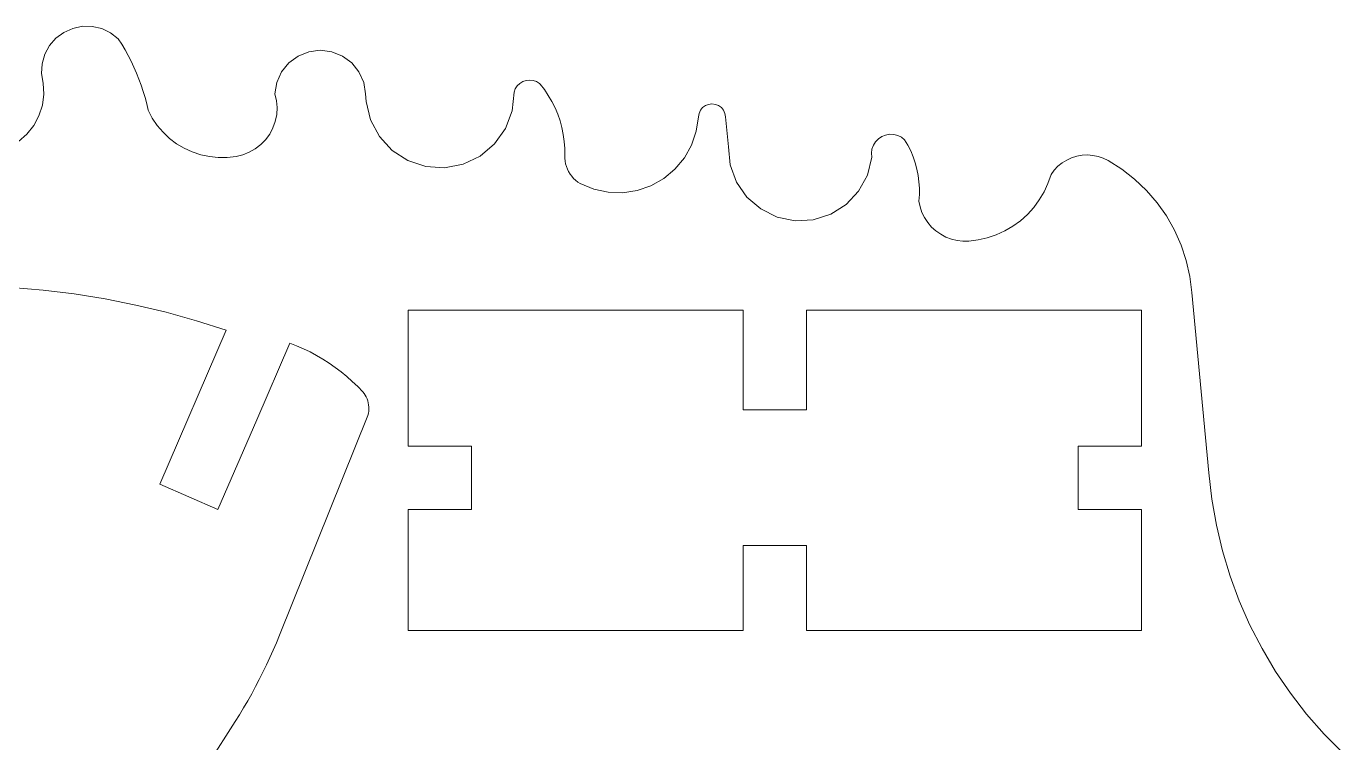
# Model space of a CAD drawing. Header units: millimetres. Extents: x -233 to 120, y -19 to 188.
# Drawn here: x -11.7 to 42.8, y 70.2 to 99.9 of the extents above; entities that cross this region are included whole.
import ezdxf

# ---------------------------------------------------------------- set-up
doc = ezdxf.new("R2010")
doc.units = ezdxf.units.MM
doc.header["$MEASUREMENT"] = 0
doc.layers.add('Layer 1', color=7, linetype='Continuous')

msp = doc.modelspace()

# ---------------------------------------------------------------- linework, layer by layer
at = {"layer": 'Layer 1', "lineweight": 9}
for points in [[(-10.1702, 99.6253), (-10.1702, 99.6253), (-9.8006, 99.7925), (-9.8006, 99.7925)], [(-9.8006, 99.7925), (-9.8006, 99.7925), (-9.4036, 99.8764), (-9.4036, 99.8764)], [(-9.4036, 99.8764), (-9.4036, 99.8764), (-8.9979, 99.8728), (-8.9979, 99.8728)], [(-8.9979, 99.8728), (-8.9979, 99.8728), (-8.6024, 99.7821), (-8.6024, 99.7821)], [(-8.6024, 99.7821), (-8.6024, 99.7821), (-8.2357, 99.6085), (-8.2357, 99.6085)], [(-10.7604, 99.0753), (-10.7604, 99.0753), (-10.4952, 99.3824), (-10.4952, 99.3824)], [(-10.4952, 99.3824), (-10.4952, 99.3824), (-10.1702, 99.6253), (-10.1702, 99.6253)], [(-8.2357, 99.6085), (-8.2357, 99.6085), (-7.9149, 99.36), (-7.9149, 99.36)], [(-7.7707, 99.1328), (-7.7707, 99.1328), (-7.9149, 99.36), (-7.9149, 99.36)], [(-11.065, 98.3283), (-11.065, 98.3283), (-10.9533, 98.7184), (-10.9533, 98.7184)], [(-10.9533, 98.7184), (-10.9533, 98.7184), (-10.7604, 99.0753), (-10.7604, 99.0753)], [(-7.6336, 98.9013), (-7.6336, 98.9013), (-7.7707, 99.1328), (-7.7707, 99.1328)], [(-7.5037, 98.6656), (-7.5037, 98.6656), (-7.6336, 98.9013), (-7.6336, 98.9013)], [(-7.3812, 98.4261), (-7.3812, 98.4261), (-7.5037, 98.6656), (-7.5037, 98.6656)], [(-0.4715, 98.6441), (-0.4715, 98.6441), (-0.0271, 98.8238), (-0.0271, 98.8238)], [(-0.0271, 98.8238), (-0.0271, 98.8238), (0.4483, 98.885), (0.4483, 98.885)], [(0.4483, 98.885), (0.4483, 98.885), (0.9237, 98.8238), (0.9237, 98.8238)], [(0.9237, 98.8238), (0.9237, 98.8238), (1.3681, 98.6441), (1.3681, 98.6441)], [(-11.09, 97.9234), (-11.09, 97.9234), (-11.065, 98.3283), (-11.065, 98.3283)], [(-7.2661, 98.1829), (-7.2661, 98.1829), (-7.3812, 98.4261), (-7.3812, 98.4261)], [(-7.1585, 97.9362), (-7.1585, 97.9362), (-7.2661, 98.1829), (-7.2661, 98.1829)], [(-1.1552, 97.9835), (-1.1552, 97.9835), (-0.8559, 98.3578), (-0.8559, 98.3578)], [(-0.8559, 98.3578), (-0.8559, 98.3578), (-0.4715, 98.6441), (-0.4715, 98.6441)], [(1.3681, 98.6441), (1.3681, 98.6441), (1.7525, 98.3578), (1.7525, 98.3578)], [(1.7525, 98.3578), (1.7525, 98.3578), (2.0518, 97.9835), (2.0518, 97.9835)], [(-11.0274, 97.5225), (-11.0274, 97.5225), (-11.09, 97.9234), (-11.09, 97.9234)], [(-7.0587, 97.6864), (-7.0587, 97.6864), (-7.1585, 97.9362), (-7.1585, 97.9362)], [(-6.9666, 97.4336), (-6.9666, 97.4336), (-7.0587, 97.6864), (-7.0587, 97.6864)], [(-1.35, 97.5455), (-1.35, 97.5455), (-1.1552, 97.9835), (-1.1552, 97.9835)], [(2.0518, 97.9835), (2.0518, 97.9835), (2.2466, 97.5458), (2.2466, 97.5458)], [(8.7088, 97.5078), (8.7088, 97.5078), (8.8332, 97.5841), (8.8332, 97.5841)], [(8.8332, 97.5841), (8.8332, 97.5841), (8.9713, 97.6314), (8.9713, 97.6314)], [(8.9713, 97.6314), (8.9713, 97.6314), (9.1164, 97.6475), (9.1164, 97.6475)], [(9.1164, 97.6475), (9.1164, 97.6475), (9.2614, 97.6314), (9.2614, 97.6314)], [(9.2614, 97.6314), (9.2614, 97.6314), (9.3995, 97.5841), (9.3995, 97.5841)], [(9.3995, 97.5841), (9.3995, 97.5841), (9.5239, 97.5078), (9.5239, 97.5078)], [(-11.0606, 96.6069), (-11.0606, 96.6069), (-11.0026, 97.0632), (-11.0026, 97.0632)], [(-11.0026, 97.0632), (-11.0026, 97.0632), (-11.0274, 97.5225), (-11.0274, 97.5225)], [(-6.8823, 97.178), (-6.8823, 97.178), (-6.9666, 97.4336), (-6.9666, 97.4336)], [(-6.806, 96.92), (-6.806, 96.92), (-6.8823, 97.178), (-6.8823, 97.178)], [(-1.4274, 97.0725), (-1.4274, 97.0725), (-1.35, 97.5455), (-1.35, 97.5455)], [(-1.3632, 96.7922), (-1.3632, 96.7922), (-1.4274, 97.0725), (-1.4274, 97.0725)], [(2.2466, 97.5458), (2.2466, 97.5458), (2.324, 97.0725), (2.324, 97.0725)], [(2.324, 97.0725), (2.324, 97.0725), (2.3543, 96.7638), (2.3543, 96.7638)], [(8.3912, 96.3709), (8.3912, 96.3709), (8.4726, 97.1475), (8.4726, 97.1475)], [(8.4726, 97.1475), (8.4726, 97.1475), (8.524, 97.2841), (8.524, 97.2841)], [(8.524, 97.2841), (8.524, 97.2841), (8.604, 97.4061), (8.604, 97.4061)], [(8.604, 97.4061), (8.604, 97.4061), (8.7088, 97.5078), (8.7088, 97.5078)], [(9.5239, 97.5078), (9.5239, 97.5078), (9.5488, 97.4837), (9.5488, 97.4837)], [(9.7282, 97.2544), (9.7282, 97.2544), (9.5488, 97.4837), (9.5488, 97.4837)], [(9.8921, 97.0137), (9.8921, 97.0137), (9.7282, 97.2544), (9.7282, 97.2544)], [(-11.1996, 96.1684), (-11.1996, 96.1684), (-11.0606, 96.6069), (-11.0606, 96.6069)], [(-6.7377, 96.6597), (-6.7377, 96.6597), (-6.806, 96.92), (-6.806, 96.92)], [(-6.6774, 96.3975), (-6.6774, 96.3975), (-6.7377, 96.6597), (-6.7377, 96.6597)], [(-1.3394, 96.5057), (-1.3394, 96.5057), (-1.3632, 96.7922), (-1.3632, 96.7922)], [(-1.3564, 96.2186), (-1.3564, 96.2186), (-1.3394, 96.5057), (-1.3394, 96.5057)], [(2.3543, 96.7638), (2.3543, 96.7638), (2.532, 96.0035), (2.532, 96.0035)], [(10.0397, 96.7627), (10.0397, 96.7627), (9.8921, 97.0137), (9.8921, 97.0137)], [(10.1704, 96.5025), (10.1704, 96.5025), (10.0397, 96.7627), (10.0397, 96.7627)], [(10.2835, 96.2342), (10.2835, 96.2342), (10.1704, 96.5025), (10.1704, 96.5025)], [(16.1917, 96.397), (16.1917, 96.397), (16.2818, 96.5068), (16.2818, 96.5068)], [(16.2818, 96.5068), (16.2818, 96.5068), (16.3965, 96.5907), (16.3965, 96.5907)], [(16.3965, 96.5907), (16.3965, 96.5907), (16.5285, 96.6432), (16.5285, 96.6432)], [(16.5285, 96.6432), (16.5285, 96.6432), (16.6694, 96.661), (16.6694, 96.661)], [(16.6694, 96.661), (16.6694, 96.661), (16.8103, 96.6432), (16.8103, 96.6432)], [(16.8103, 96.6432), (16.8103, 96.6432), (16.9423, 96.5907), (16.9423, 96.5907)], [(16.9423, 96.5907), (16.9423, 96.5907), (17.057, 96.5068), (17.057, 96.5068)], [(17.057, 96.5068), (17.057, 96.5068), (17.1471, 96.397), (17.1471, 96.397)], [(-11.4151, 95.762), (-11.4151, 95.762), (-11.1996, 96.1684), (-11.1996, 96.1684)], [(-6.6774, 96.3975), (-6.6774, 96.3975), (-6.5057, 96.0718), (-6.5057, 96.0718)], [(-6.5057, 96.0718), (-6.5057, 96.0718), (-6.2995, 95.7668), (-6.2995, 95.7668)], [(-1.5109, 95.6662), (-1.5109, 95.6662), (-1.4139, 95.9369), (-1.4139, 95.9369)], [(-1.4139, 95.9369), (-1.4139, 95.9369), (-1.3564, 96.2186), (-1.3564, 96.2186)], [(2.532, 96.0035), (2.532, 96.0035), (2.896, 95.3127), (2.896, 95.3127)], [(8.1164, 95.6401), (8.1164, 95.6401), (8.3912, 96.3709), (8.3912, 96.3709)], [(10.3787, 95.959), (10.3787, 95.959), (10.2835, 96.2342), (10.2835, 96.2342)], [(10.4554, 95.6781), (10.4554, 95.6781), (10.3787, 95.959), (10.3787, 95.959)], [(16.0171, 95.5283), (16.0171, 95.5283), (16.1061, 96.1285), (16.1061, 96.1285)], [(16.1061, 96.1285), (16.1061, 96.1285), (16.1319, 96.2682), (16.1319, 96.2682)], [(16.1319, 96.2682), (16.1319, 96.2682), (16.1917, 96.397), (16.1917, 96.397)], [(17.1471, 96.397), (17.1471, 96.397), (17.207, 96.2682), (17.207, 96.2682)], [(17.207, 96.2682), (17.207, 96.2682), (17.2327, 96.1285), (17.2327, 96.1285)], [(17.2327, 96.1285), (17.2327, 96.1285), (17.3543, 94.8888), (17.3543, 94.8888)], [(-12.0452, 95.0969), (-12.0452, 95.0969), (-11.7, 95.401), (-11.7, 95.401)], [(-11.7, 95.401), (-11.7, 95.401), (-11.4151, 95.762), (-11.4151, 95.762)], [(-6.2995, 95.7668), (-6.2995, 95.7668), (-6.0612, 95.4862), (-6.0612, 95.4862)], [(-6.0612, 95.4862), (-6.0612, 95.4862), (-5.7938, 95.2332), (-5.7938, 95.2332)], [(-1.8143, 95.1794), (-1.8143, 95.1794), (-1.6452, 95.412), (-1.6452, 95.412)], [(-1.6452, 95.412), (-1.6452, 95.412), (-1.5109, 95.6662), (-1.5109, 95.6662)], [(7.666, 95.0023), (7.666, 95.0023), (8.1164, 95.6401), (8.1164, 95.6401)], [(10.5134, 95.3927), (10.5134, 95.3927), (10.4554, 95.6781), (10.4554, 95.6781)], [(10.5523, 95.1042), (10.5523, 95.1042), (10.5134, 95.3927), (10.5134, 95.3927)], [(15.8211, 94.954), (15.8211, 94.954), (16.0171, 95.5283), (16.0171, 95.5283)], [(23.8562, 95.3728), (23.8562, 95.3728), (24.0235, 95.403), (24.0235, 95.403)], [(24.0235, 95.403), (24.0235, 95.403), (24.1933, 95.3977), (24.1933, 95.3977)], [(24.1933, 95.3977), (24.1933, 95.3977), (24.3583, 95.357), (24.3583, 95.357)], [(-5.7938, 95.2332), (-5.7938, 95.2332), (-5.5002, 95.011), (-5.5002, 95.011)], [(-5.5002, 95.011), (-5.5002, 95.011), (-5.1842, 94.8221), (-5.1842, 94.8221)], [(-2.2421, 94.7973), (-2.2421, 94.7973), (-2.0146, 94.9731), (-2.0146, 94.9731)], [(-2.0146, 94.9731), (-2.0146, 94.9731), (-1.8143, 95.1794), (-1.8143, 95.1794)], [(2.896, 95.3127), (2.896, 95.3127), (3.4225, 94.7362), (3.4225, 94.7362)], [(7.0691, 94.4989), (7.0691, 94.4989), (7.666, 95.0023), (7.666, 95.0023)], [(10.5721, 94.8137), (10.5721, 94.8137), (10.5523, 95.1042), (10.5523, 95.1042)], [(15.5245, 94.4246), (15.5245, 94.4246), (15.8211, 94.954), (15.8211, 94.954)], [(17.3543, 94.8888), (17.3543, 94.8888), (17.4257, 94.1357), (17.4257, 94.1357)], [(23.2946, 94.7853), (23.2946, 94.7853), (23.3518, 94.9454), (23.3518, 94.9454)], [(23.3518, 94.9454), (23.3518, 94.9454), (23.4411, 95.09), (23.4411, 95.09)], [(23.4411, 95.09), (23.4411, 95.09), (23.5585, 95.2128), (23.5585, 95.2128)], [(23.5585, 95.2128), (23.5585, 95.2128), (23.6989, 95.3085), (23.6989, 95.3085)], [(23.6989, 95.3085), (23.6989, 95.3085), (23.8562, 95.3728), (23.8562, 95.3728)], [(24.3583, 95.357), (24.3583, 95.357), (24.5113, 95.2829), (24.5113, 95.2829)], [(24.5113, 95.2829), (24.5113, 95.2829), (24.6454, 95.1786), (24.6454, 95.1786)], [(24.7786, 94.9485), (24.7786, 94.9485), (24.6454, 95.1786), (24.6454, 95.1786)], [(24.8964, 94.7102), (24.8964, 94.7102), (24.7786, 94.9485), (24.7786, 94.9485)], [(-5.1842, 94.8221), (-5.1842, 94.8221), (-4.8495, 94.6688), (-4.8495, 94.6688)], [(-4.8495, 94.6688), (-4.8495, 94.6688), (-4.5, 94.553), (-4.5, 94.553)], [(-4.5, 94.553), (-4.5, 94.553), (-4.14, 94.476), (-4.14, 94.476)], [(-4.14, 94.476), (-4.14, 94.476), (-3.7737, 94.4388), (-3.7737, 94.4388)], [(-3.7737, 94.4388), (-3.7737, 94.4388), (-3.4056, 94.4418), (-3.4056, 94.4418)], [(-3.4056, 94.4418), (-3.4056, 94.4418), (-3.0399, 94.485), (-3.0399, 94.485)], [(-3.0399, 94.485), (-3.0399, 94.485), (-2.76, 94.5508), (-2.76, 94.5508)], [(-2.76, 94.5508), (-2.76, 94.5508), (-2.4923, 94.6556), (-2.4923, 94.6556)], [(-2.4923, 94.6556), (-2.4923, 94.6556), (-2.2421, 94.7973), (-2.2421, 94.7973)], [(3.4225, 94.7362), (3.4225, 94.7362), (4.0776, 94.3113), (4.0776, 94.3113)], [(4.0776, 94.3113), (4.0776, 94.3113), (4.8187, 94.0655), (4.8187, 94.0655)], [(6.3645, 94.1624), (6.3645, 94.1624), (7.0691, 94.4989), (7.0691, 94.4989)], [(10.5726, 94.5225), (10.5726, 94.5225), (10.5721, 94.8137), (10.5721, 94.8137)], [(10.5726, 94.5225), (10.5726, 94.5225), (10.5741, 94.4066), (10.5741, 94.4066)], [(10.5741, 94.4066), (10.5741, 94.4066), (10.586, 94.2914), (10.586, 94.2914)], [(15.1371, 93.9576), (15.1371, 93.9576), (15.5245, 94.4246), (15.5245, 94.4246)], [(23.1029, 93.7132), (23.1029, 93.7132), (23.2851, 94.4475), (23.2851, 94.4475)], [(23.2721, 94.6169), (23.2721, 94.6169), (23.2946, 94.7853), (23.2946, 94.7853)], [(23.2851, 94.4475), (23.2851, 94.4475), (23.2721, 94.6169), (23.2721, 94.6169)], [(24.9983, 94.4647), (24.9983, 94.4647), (24.8964, 94.7102), (24.8964, 94.7102)], [(25.0838, 94.2129), (25.0838, 94.2129), (24.9983, 94.4647), (24.9983, 94.4647)], [(31.1694, 94.2159), (31.1694, 94.2159), (31.3587, 94.3336), (31.3587, 94.3336)], [(31.3587, 94.3336), (31.3587, 94.3336), (31.5612, 94.4267), (31.5612, 94.4267)], [(31.5612, 94.4267), (31.5612, 94.4267), (31.7738, 94.4936), (31.7738, 94.4936)], [(31.7738, 94.4936), (31.7738, 94.4936), (31.9931, 94.5333), (31.9931, 94.5333)], [(31.9931, 94.5333), (31.9931, 94.5333), (32.2156, 94.5451), (32.2156, 94.5451)], [(32.2156, 94.5451), (32.2156, 94.5451), (32.4379, 94.5289), (32.4379, 94.5289)], [(32.4379, 94.5289), (32.4379, 94.5289), (32.6564, 94.4849), (32.6564, 94.4849)], [(32.6564, 94.4849), (32.6564, 94.4849), (32.8676, 94.4138), (32.8676, 94.4138)], [(32.8676, 94.4138), (32.8676, 94.4138), (33.0682, 94.3168), (33.0682, 94.3168)], [(33.6389, 93.9571), (33.6389, 93.9571), (33.0682, 94.3168), (33.0682, 94.3168)], [(4.8187, 94.0655), (4.8187, 94.0655), (5.5978, 94.0148), (5.5978, 94.0148)], [(5.5978, 94.0148), (5.5978, 94.0148), (6.3645, 94.1624), (6.3645, 94.1624)], [(10.586, 94.2914), (10.586, 94.2914), (10.6079, 94.1777), (10.6079, 94.1777)], [(10.6079, 94.1777), (10.6079, 94.1777), (10.6399, 94.0663), (10.6399, 94.0663)], [(10.6399, 94.0663), (10.6399, 94.0663), (10.6817, 93.9583), (10.6817, 93.9583)], [(10.6817, 93.9583), (10.6817, 93.9583), (10.7328, 93.8543), (10.7328, 93.8543)], [(10.7328, 93.8543), (10.7328, 93.8543), (10.793, 93.7553), (10.793, 93.7553)], [(10.793, 93.7553), (10.793, 93.7553), (10.8616, 93.662), (10.8616, 93.662)], [(14.6716, 93.5683), (14.6716, 93.5683), (15.1371, 93.9576), (15.1371, 93.9576)], [(17.4257, 94.1357), (17.4257, 94.1357), (17.6848, 93.4248), (17.6848, 93.4248)], [(25.1525, 93.9561), (25.1525, 93.9561), (25.0838, 94.2129), (25.0838, 94.2129)], [(25.2042, 93.6953), (25.2042, 93.6953), (25.1525, 93.9561), (25.1525, 93.9561)], [(30.7101, 93.735), (30.7101, 93.735), (30.8425, 93.9142), (30.8425, 93.9142)], [(30.8425, 93.9142), (30.8425, 93.9142), (30.9965, 94.0753), (30.9965, 94.0753)], [(30.9965, 94.0753), (30.9965, 94.0753), (31.1694, 94.2159), (31.1694, 94.2159)], [(34.1714, 93.543), (34.1714, 93.543), (33.6389, 93.9571), (33.6389, 93.9571)], [(10.8616, 93.662), (10.8616, 93.662), (10.9383, 93.5752), (10.9383, 93.5752)], [(10.9383, 93.5752), (10.9383, 93.5752), (11.0224, 93.4955), (11.0224, 93.4955)], [(11.0224, 93.4955), (11.0224, 93.4955), (11.1132, 93.4236), (11.1132, 93.4236)], [(11.1132, 93.4236), (11.1132, 93.4236), (11.2101, 93.36), (11.2101, 93.36)], [(11.2101, 93.36), (11.2101, 93.36), (11.7703, 93.1268), (11.7703, 93.1268)], [(13.5699, 93.0714), (13.5699, 93.0714), (14.1434, 93.2697), (14.1434, 93.2697)], [(14.1434, 93.2697), (14.1434, 93.2697), (14.6716, 93.5683), (14.6716, 93.5683)], [(17.6848, 93.4248), (17.6848, 93.4248), (18.1147, 92.8023), (18.1147, 92.8023)], [(22.7415, 93.0485), (22.7415, 93.0485), (23.1029, 93.7132), (23.1029, 93.7132)], [(25.2386, 93.4317), (25.2386, 93.4317), (25.2042, 93.6953), (25.2042, 93.6953)], [(25.2556, 93.1664), (25.2556, 93.1664), (25.2386, 93.4317), (25.2386, 93.4317)], [(30.4192, 93.0152), (30.4192, 93.0152), (30.5829, 93.3677), (30.5829, 93.3677)], [(30.5829, 93.3677), (30.5829, 93.3677), (30.7101, 93.735), (30.7101, 93.735)], [(34.6606, 93.0786), (34.6606, 93.0786), (34.1714, 93.543), (34.1714, 93.543)], [(11.7703, 93.1268), (11.7703, 93.1268), (12.3634, 92.9988), (12.3634, 92.9988)], [(12.3634, 92.9988), (12.3634, 92.9988), (12.9699, 92.9801), (12.9699, 92.9801)], [(12.9699, 92.9801), (12.9699, 92.9801), (13.5699, 93.0714), (13.5699, 93.0714)], [(18.1147, 92.8023), (18.1147, 92.8023), (18.6877, 92.3083), (18.6877, 92.3083)], [(22.2242, 92.4965), (22.2242, 92.4965), (22.7415, 93.0485), (22.7415, 93.0485)], [(25.2371, 92.6353), (25.2371, 92.6353), (25.2551, 92.9006), (25.2551, 92.9006)], [(25.2551, 92.9006), (25.2551, 92.9006), (25.2556, 93.1664), (25.2556, 93.1664)], [(29.9895, 92.3687), (29.9895, 92.3687), (30.2207, 92.681), (30.2207, 92.681)], [(30.2207, 92.681), (30.2207, 92.681), (30.4192, 93.0152), (30.4192, 93.0152)], [(35.1019, 92.5683), (35.1019, 92.5683), (34.6606, 93.0786), (34.6606, 93.0786)], [(18.6877, 92.3083), (18.6877, 92.3083), (19.3667, 91.9747), (19.3667, 91.9747)], [(21.5844, 92.0927), (21.5844, 92.0927), (22.2242, 92.4965), (22.2242, 92.4965)], [(25.2371, 92.6353), (25.2371, 92.6353), (25.2858, 92.3973), (25.2858, 92.3973)], [(25.2858, 92.3973), (25.2858, 92.3973), (25.364, 92.1672), (25.364, 92.1672)], [(25.364, 92.1672), (25.364, 92.1672), (25.4705, 91.9489), (25.4705, 91.9489)], [(29.7278, 92.0813), (29.7278, 92.0813), (29.9895, 92.3687), (29.9895, 92.3687)], [(35.4909, 92.0172), (35.4909, 92.0172), (35.1019, 92.5683), (35.1019, 92.5683)], [(19.3667, 91.9747), (19.3667, 91.9747), (20.108, 91.8231), (20.108, 91.8231)], [(20.108, 91.8231), (20.108, 91.8231), (20.8634, 91.8633), (20.8634, 91.8633)], [(20.8634, 91.8633), (20.8634, 91.8633), (21.5844, 92.0927), (21.5844, 92.0927)], [(25.4705, 91.9489), (25.4705, 91.9489), (25.6036, 91.7456), (25.6036, 91.7456)], [(25.6036, 91.7456), (25.6036, 91.7456), (25.7612, 91.5606), (25.7612, 91.5606)], [(28.7886, 91.3971), (28.7886, 91.3971), (29.1243, 91.593), (29.1243, 91.593)], [(29.1243, 91.593), (29.1243, 91.593), (29.4384, 91.8218), (29.4384, 91.8218)], [(29.4384, 91.8218), (29.4384, 91.8218), (29.7278, 92.0813), (29.7278, 92.0813)], [(35.8238, 91.4305), (35.8238, 91.4305), (35.4909, 92.0172), (35.4909, 92.0172)], [(25.7612, 91.5606), (25.7612, 91.5606), (25.9407, 91.3969), (25.9407, 91.3969)], [(25.9407, 91.3969), (25.9407, 91.3969), (26.1394, 91.257), (26.1394, 91.257)], [(26.1394, 91.257), (26.1394, 91.257), (26.354, 91.1431), (26.354, 91.1431)], [(26.354, 91.1431), (26.354, 91.1431), (26.5813, 91.0572), (26.5813, 91.0572)], [(26.5813, 91.0572), (26.5813, 91.0572), (26.8175, 91.0004), (26.8175, 91.0004)], [(27.6877, 91.0253), (27.6877, 91.0253), (28.0666, 91.1118), (28.0666, 91.1118)], [(28.0666, 91.1118), (28.0666, 91.1118), (28.4348, 91.2361), (28.4348, 91.2361)], [(28.4348, 91.2361), (28.4348, 91.2361), (28.7886, 91.3971), (28.7886, 91.3971)], [(36.0974, 90.8139), (36.0974, 90.8139), (35.8238, 91.4305), (35.8238, 91.4305)], [(26.8175, 91.0004), (26.8175, 91.0004), (27.059, 90.9737), (27.059, 90.9737)], [(27.059, 90.9737), (27.059, 90.9737), (27.302, 90.9776), (27.302, 90.9776)], [(27.302, 90.9776), (27.302, 90.9776), (27.6877, 91.0253), (27.6877, 91.0253)], [(36.3092, 90.1735), (36.3092, 90.1735), (36.0974, 90.8139), (36.0974, 90.8139)], [(36.457, 89.5153), (36.457, 89.5153), (36.3092, 90.1735), (36.3092, 90.1735)], [(36.5394, 88.8458), (36.5394, 88.8458), (36.457, 89.5153), (36.457, 89.5153)], [(-11.0279, 88.9446), (-11.0279, 88.9446), (-12.3198, 89.053), (-12.3198, 89.053)], [(-9.741, 88.7874), (-9.741, 88.7874), (-11.0279, 88.9446), (-11.0279, 88.9446)], [(-8.461, 88.5816), (-8.461, 88.5816), (-9.741, 88.7874), (-9.741, 88.7874)], [(-7.1897, 88.3275), (-7.1897, 88.3275), (-8.461, 88.5816), (-8.461, 88.5816)], [(-5.9289, 88.0255), (-5.9289, 88.0255), (-7.1897, 88.3275), (-7.1897, 88.3275)], [(36.5394, 88.8458), (36.5394, 88.8458), (37.2497, 81.3783), (37.2497, 81.3783)], [(-4.6805, 87.676), (-4.6805, 87.676), (-5.9289, 88.0255), (-5.9289, 88.0255)], [(17.9601, 88.11), (17.9601, 88.11), (4.0851, 88.11), (4.0851, 88.11)], [(4.0851, 88.11), (4.0851, 88.11), (4.0851, 82.485), (4.0851, 82.485)], [(17.9601, 83.985), (17.9601, 83.985), (17.9601, 88.11), (17.9601, 88.11)], [(20.5851, 88.11), (20.5851, 88.11), (34.4601, 88.11), (34.4601, 88.11)], [(20.5851, 83.985), (20.5851, 83.985), (20.5851, 88.11), (20.5851, 88.11)], [(34.4601, 88.11), (34.4601, 88.11), (34.4601, 82.485), (34.4601, 82.485)], [(-3.4461, 87.2795), (-3.4461, 87.2795), (-6.2, 80.9004), (-6.2, 80.9004)], [(-3.4461, 87.2795), (-3.4461, 87.2795), (-4.6805, 87.676), (-4.6805, 87.676)], [(-2.1774, 83.5725), (-2.1774, 83.5725), (-0.8158, 86.7496), (-0.8158, 86.7496)], [(-0.8158, 86.7496), (-0.8158, 86.7496), (-0.5313, 86.6377), (-0.5313, 86.6377)], [(-0.5313, 86.6377), (-0.5313, 86.6377), (-0.2514, 86.515), (-0.2514, 86.515)], [(-0.2514, 86.515), (-0.2514, 86.515), (0.0235, 86.3815), (0.0235, 86.3815)], [(0.0235, 86.3815), (0.0235, 86.3815), (0.2931, 86.2374), (0.2931, 86.2374)], [(0.2931, 86.2374), (0.2931, 86.2374), (0.5569, 86.0831), (0.5569, 86.0831)], [(0.5569, 86.0831), (0.5569, 86.0831), (0.8146, 85.9187), (0.8146, 85.9187)], [(0.8146, 85.9187), (0.8146, 85.9187), (1.0657, 85.7444), (1.0657, 85.7444)], [(1.0657, 85.7444), (1.0657, 85.7444), (1.3098, 85.5605), (1.3098, 85.5605)], [(1.3098, 85.5605), (1.3098, 85.5605), (1.5467, 85.3674), (1.5467, 85.3674)], [(1.5467, 85.3674), (1.5467, 85.3674), (1.7759, 85.1652), (1.7759, 85.1652)], [(1.7759, 85.1652), (1.7759, 85.1652), (1.9971, 84.9543), (1.9971, 84.9543)], [(1.9971, 84.9543), (1.9971, 84.9543), (2.2101, 84.735), (2.2101, 84.735)], [(2.2633, 84.6665), (2.2633, 84.6665), (2.2101, 84.735), (2.2101, 84.735)], [(2.3107, 84.5938), (2.3107, 84.5938), (2.2633, 84.6665), (2.2633, 84.6665)], [(2.3521, 84.5176), (2.3521, 84.5176), (2.3107, 84.5938), (2.3107, 84.5938)], [(2.3871, 84.4382), (2.3871, 84.4382), (2.3521, 84.5176), (2.3521, 84.5176)], [(2.4155, 84.3562), (2.4155, 84.3562), (2.3871, 84.4382), (2.3871, 84.4382)], [(2.4372, 84.2722), (2.4372, 84.2722), (2.4155, 84.3562), (2.4155, 84.3562)], [(2.4519, 84.1867), (2.4519, 84.1867), (2.4372, 84.2722), (2.4372, 84.2722)], [(2.4596, 84.1002), (2.4596, 84.1002), (2.4519, 84.1867), (2.4519, 84.1867)], [(2.4537, 83.927), (2.4537, 83.927), (2.4602, 84.0135), (2.4602, 84.0135)], [(2.4602, 84.0135), (2.4602, 84.0135), (2.4596, 84.1002), (2.4596, 84.1002)], [(20.5851, 83.985), (20.5851, 83.985), (17.9601, 83.985), (17.9601, 83.985)], [(-3.7899, 79.86), (-3.7899, 79.86), (-2.1774, 83.5725), (-2.1774, 83.5725)], [(2.4197, 83.7569), (2.4197, 83.7569), (-1.2399, 74.6475), (-1.2399, 74.6475)], [(2.4197, 83.7569), (2.4197, 83.7569), (2.4402, 83.8413), (2.4402, 83.8413)], [(2.4402, 83.8413), (2.4402, 83.8413), (2.4537, 83.927), (2.4537, 83.927)], [(4.0851, 82.485), (4.0851, 82.485), (6.7101, 82.485), (6.7101, 82.485)], [(6.7101, 79.86), (6.7101, 79.86), (6.7101, 82.485), (6.7101, 82.485)], [(31.8351, 79.86), (31.8351, 79.86), (31.8351, 82.485), (31.8351, 82.485)], [(34.4601, 82.485), (34.4601, 82.485), (31.8351, 82.485), (31.8351, 82.485)], [(37.2497, 81.3783), (37.2497, 81.3783), (37.3706, 80.2895), (37.3706, 80.2895)], [(-6.2, 80.9004), (-6.2, 80.9004), (-3.7899, 79.86), (-3.7899, 79.86)], [(37.3706, 80.2895), (37.3706, 80.2895), (37.5574, 79.21), (37.5574, 79.21)], [(4.0851, 79.86), (4.0851, 79.86), (6.7101, 79.86), (6.7101, 79.86)], [(4.0851, 74.8382), (4.0851, 74.8382), (4.0851, 79.86), (4.0851, 79.86)], [(34.4601, 79.86), (34.4601, 79.86), (31.8351, 79.86), (31.8351, 79.86)], [(34.4601, 74.8382), (34.4601, 74.8382), (34.4601, 79.86), (34.4601, 79.86)], [(37.5574, 79.21), (37.5574, 79.21), (37.8095, 78.1439), (37.8095, 78.1439)], [(17.9601, 78.36), (17.9601, 78.36), (17.9601, 74.8382), (17.9601, 74.8382)], [(20.5851, 78.36), (20.5851, 78.36), (17.9601, 78.36), (17.9601, 78.36)], [(20.5851, 78.36), (20.5851, 78.36), (20.5851, 74.8382), (20.5851, 74.8382)], [(37.8095, 78.1439), (37.8095, 78.1439), (38.126, 77.0951), (38.126, 77.0951)], [(38.126, 77.0951), (38.126, 77.0951), (38.5055, 76.0675), (38.5055, 76.0675)], [(38.5055, 76.0675), (38.5055, 76.0675), (38.9469, 75.0648), (38.9469, 75.0648)], [(17.9601, 74.8382), (17.9601, 74.8382), (4.0851, 74.8382), (4.0851, 74.8382)], [(20.5851, 74.8382), (20.5851, 74.8382), (34.4601, 74.8382), (34.4601, 74.8382)], [(38.9469, 75.0648), (38.9469, 75.0648), (39.4483, 74.0908), (39.4483, 74.0908)], [(-1.4992, 74.0277), (-1.4992, 74.0277), (-1.3672, 74.3366), (-1.3672, 74.3366)], [(-1.3672, 74.3366), (-1.3672, 74.3366), (-1.2399, 74.6475), (-1.2399, 74.6475)], [(-1.7777, 73.4163), (-1.7777, 73.4163), (-1.6361, 73.721), (-1.6361, 73.721)], [(-1.6361, 73.721), (-1.6361, 73.721), (-1.4992, 74.0277), (-1.4992, 74.0277)], [(39.4483, 74.0908), (39.4483, 74.0908), (40.008, 73.1491), (40.008, 73.1491)], [(-2.075, 72.8139), (-2.075, 72.8139), (-1.924, 73.114), (-1.924, 73.114)], [(-1.924, 73.114), (-1.924, 73.114), (-1.7777, 73.4163), (-1.7777, 73.4163)], [(40.008, 73.1491), (40.008, 73.1491), (40.6239, 72.2431), (40.6239, 72.2431)], [(-2.391, 72.2211), (-2.391, 72.2211), (-2.2307, 72.5163), (-2.2307, 72.5163)], [(-2.2307, 72.5163), (-2.2307, 72.5163), (-2.075, 72.8139), (-2.075, 72.8139)], [(-2.5558, 71.9284), (-2.5558, 71.9284), (-2.391, 72.2211), (-2.391, 72.2211)], [(40.6239, 72.2431), (40.6239, 72.2431), (41.2937, 71.3762), (41.2937, 71.3762)], [(-2.8991, 71.3509), (-2.8991, 71.3509), (-2.7252, 71.6383), (-2.7252, 71.6383)], [(-2.7252, 71.6383), (-2.7252, 71.6383), (-2.5558, 71.9284), (-2.5558, 71.9284)], [(-3.0774, 71.0662), (-3.0774, 71.0662), (-4.1649, 69.36), (-4.1649, 69.36)], [(-3.0774, 71.0662), (-3.0774, 71.0662), (-2.8991, 71.3509), (-2.8991, 71.3509)], [(41.2937, 71.3762), (41.2937, 71.3762), (42.015, 70.5517), (42.015, 70.5517)], [(42.015, 70.5517), (42.015, 70.5517), (42.7851, 69.7725), (42.7851, 69.7725)]]:
    msp.add_open_spline(points, degree=3, dxfattribs=at)

doc.saveas('drawing.dxf')
